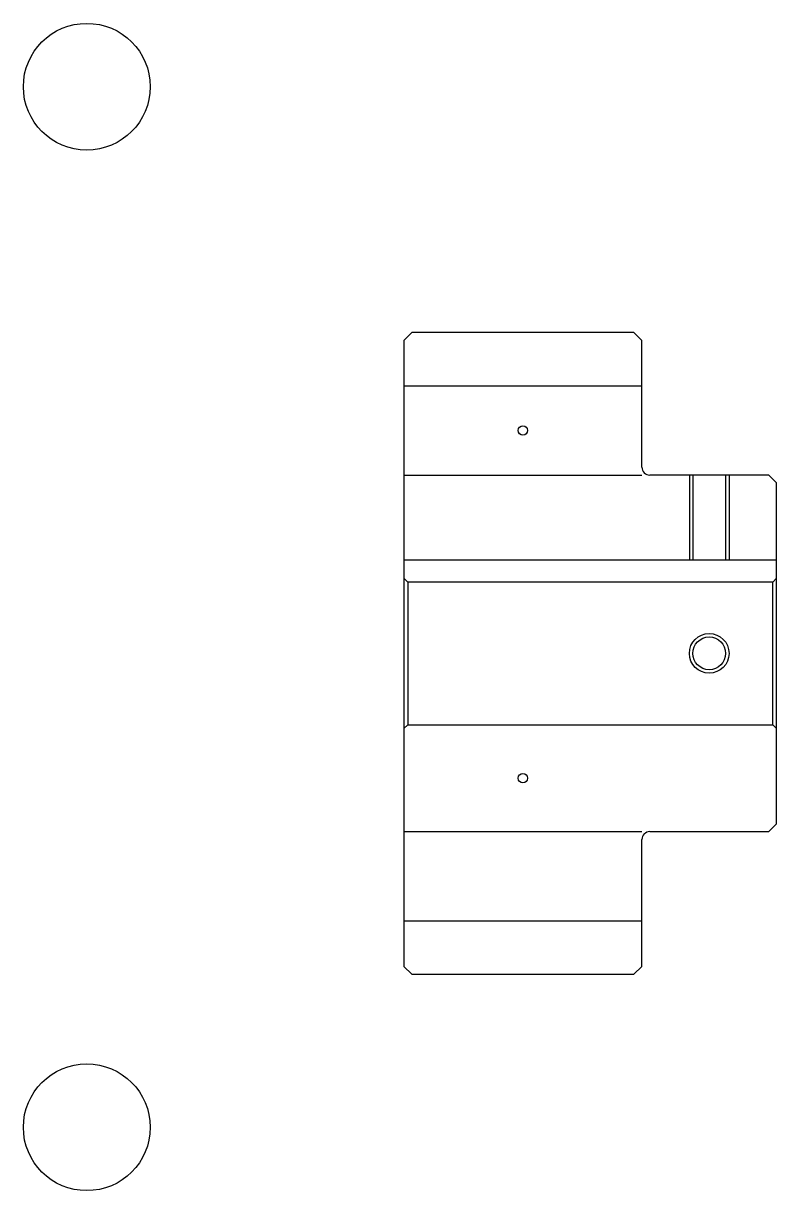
# Model space of a CAD drawing. Header units: metres. Extents: x 114 to 410, y 95 to 242.
# Drawn here: x 114 to 209, y 95.2 to 242.5 of the extents above.
import ezdxf

# ---------------------------------------------------------------- set-up
doc = ezdxf.new("R2010")
doc.units = ezdxf.units.M

msp = doc.modelspace()

# ---------------------------------------------------------------- linework, layer by layer
at = {"color": 4}
for p, q in [((162, 196.75), (192, 196.75)), ((162, 185.5), (192, 185.5)), ((162, 174.800003), (209, 174.800003)), ((208.5, 172), (209, 172.5)), ((162.5, 172), (162.5, 154)), ((208.5, 154), (209, 153.5)), ((162, 140.5), (192, 140.5)), ((162, 129.25), (192, 129.25))]:
    msp.add_line(p, q, dxfattribs=at)
for points in [[(192, 186.5), (192, 202.5), (191, 203.5), (163, 203.5), (162, 202.5), (162, 153.5)], [(193, 140.5), (208, 140.5), (209, 141.5), (209, 184.5), (208, 185.5), (193, 185.5)], [(198, 185.5), (198, 174.800003)], [(198.434998, 185.5), (198.434998, 174.800003)], [(202.565002, 185.5), (202.565002, 174.800003)], [(203, 185.5), (203, 174.800003)], [(162, 153.5), (162.5, 154), (208.5, 154), (208.5, 172), (162.5, 172), (162, 172.5)], [(162, 153.5), (162, 123.5), (163, 122.5), (191, 122.5), (192, 123.5), (192, 139.5)]]:
    msp.add_lwpolyline(points, dxfattribs=at)
at = {"color": 5}
for centre, radius in [((122, 234.5), 8), ((177, 191.125), 0.6), ((177, 147.25), 0.6), ((122, 103.199997), 8)]:
    msp.add_circle(centre, radius, dxfattribs=at)
at = {"color": 7}
msp.add_circle((200.5, 163), 2.5, dxfattribs=at)
at = {"color": 4}
msp.add_circle((200.5, 163), 2.065, dxfattribs=at)
for centre, start, end in [((193, 186.5), 180, 270), ((193, 139.5), 90, 180)]:
    msp.add_arc(centre, 1, start, end, dxfattribs=at)

doc.saveas('drawing.dxf')
